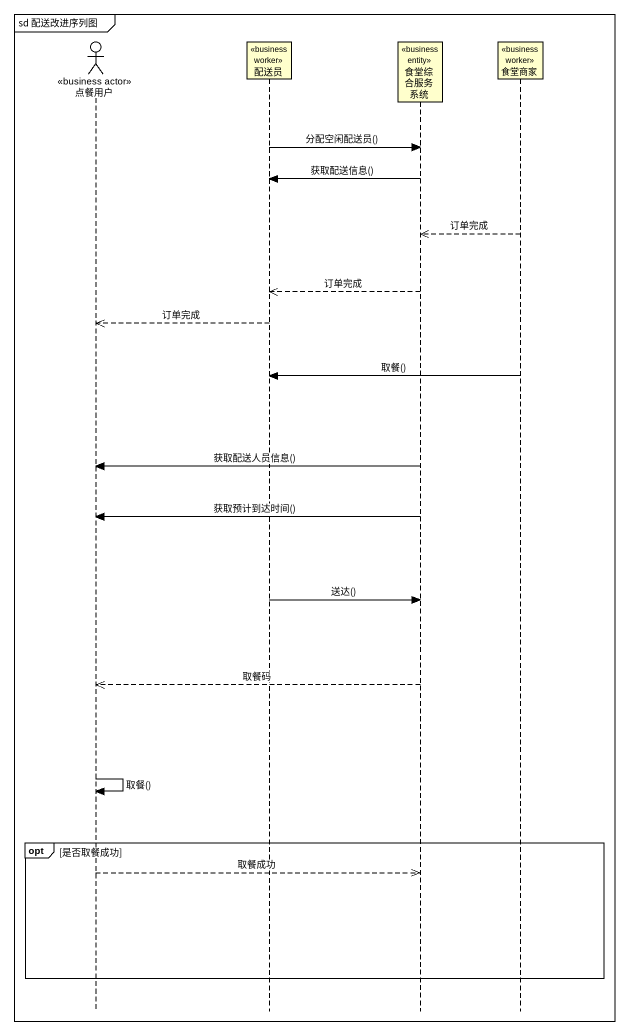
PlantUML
@startuml
mainframe sd 配送改进序列图
hide footbox
actor 点餐用户 <<business actor>>
participant 配送员 <<business worker>>
participant 食堂综合服务系统 <<business entity>>
participant 食堂商家 <<business worker>>

配送员 -> 食堂综合服务系统 : 分配空闲配送员()
食堂综合服务系统 -> 配送员 : 获取配送信息()
食堂商家 -->> 食堂综合服务系统 : 订单完成
食堂综合服务系统 -->> 配送员 : 订单完成
配送员 -->> 点餐用户 : 订单完成
食堂商家 -> 配送员 : 取餐()
食堂综合服务系统 -> 点餐用户 : 获取配送人员信息()
食堂综合服务系统 -> 点餐用户 : 获取预计到达时间()
配送员 -> 食堂综合服务系统 : 送达()
食堂综合服务系统 -->> 点餐用户 : 取餐码
点餐用户 -> 点餐用户 : 取餐()
opt 是否取餐成功
  点餐用户 -->> 食堂综合服务系统 : 取餐成功
end
@enduml
